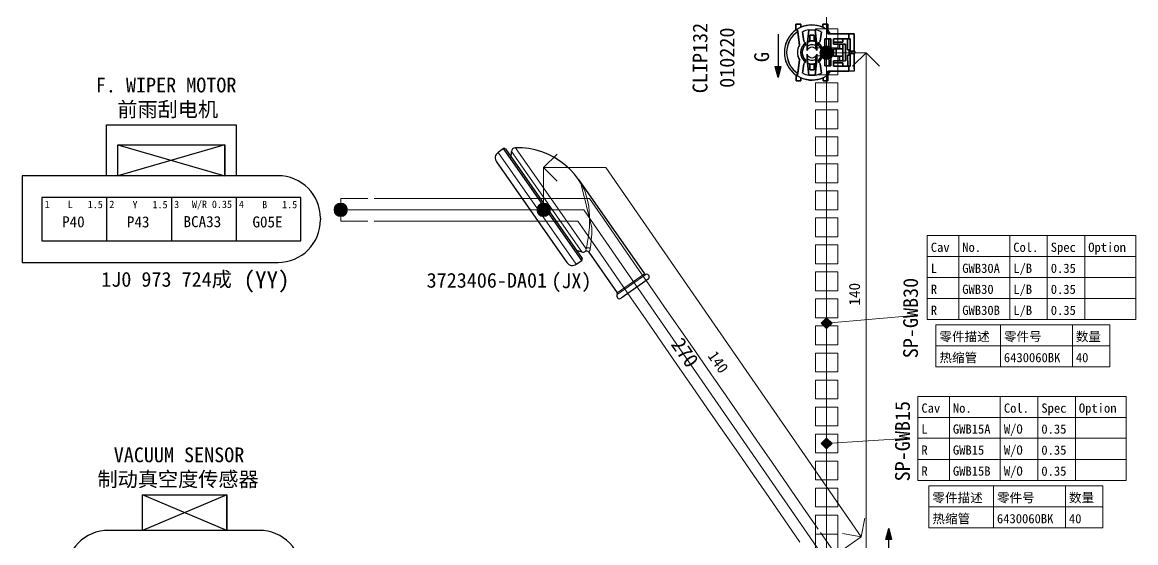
# Model space of a CAD drawing. Header units: millimetres. Extents: x 6 to 3615, y -854 to 0.
# Drawn here: x 825.6 to 1031.8, y -501.8 to -405.5 of the extents above; entities that cross this region are included whole.
import ezdxf

# ---------------------------------------------------------------- set-up
doc = ezdxf.new("R2010")
doc.units = ezdxf.units.MM
doc.styles.add('4eff5b8b_Style', font='simfang.ttf')

msp = doc.modelspace()

# ---------------------------------------------------------------- hatches: boundary and pattern name
h = msp.add_hatch(color=256)
edge = h.paths.add_edge_path()
edge.add_arc((974.56, -411.11), 1.25, 0, 360)
h = msp.add_hatch(color=256)
edge = h.paths.add_edge_path()
edge.add_arc((974.56, -411.11), 1.25, 0, 360)
for points in [[(966.06, -413.69), (965.56, -415.69), (965.06, -413.69)], [(974.56, -462.16), (973.56, -461.16), (974.56, -460.16), (975.56, -461.16)], [(974.56, -484.45), (973.56, -483.45), (974.56, -482.45), (975.56, -483.45)], [(985.56, -501.19), (986.06, -499.19), (986.56, -501.19)]]:
    msp.add_hatch(color=256).paths.add_polyline_path(points)
h = msp.add_hatch(color=256)
edge = h.paths.add_edge_path()
edge.add_arc((884.56, -440.19), 1.25, 0, 360)
h = msp.add_hatch(color=256)
edge = h.paths.add_edge_path()
edge.add_arc((884.56, -440.19), 1.25, 0, 360)
h = msp.add_hatch(color=256)
edge = h.paths.add_edge_path()
edge.add_arc((922.14, -440.19), 1.25, 0, 360)
h = msp.add_hatch(color=256)
edge = h.paths.add_edge_path()
edge.add_arc((922.14, -440.19), 1.25, 0, 360)

# ---------------------------------------------------------------- linework, layer by layer
at = {"linetype": 'Continuous', "lineweight": 0}
for p, q in [((976.65, -406.69), (972.48, -406.69)), ((972.48, -406.69), (972.48, -410.19)), ((976.65, -410.19), (976.65, -406.69)), ((972.48, -410.19), (976.65, -410.19)), ((976.65, -410.19), (976.65, -410.19)), ((976.65, -411.69), (972.48, -411.69)), ((972.48, -411.69), (972.48, -415.19)), ((976.65, -415.19), (976.65, -411.69)), ((972.48, -415.19), (976.65, -415.19)), ((976.65, -415.19), (976.65, -415.19)), ((976.65, -416.69), (972.48, -416.69)), ((972.48, -416.69), (972.48, -420.19)), ((976.65, -420.19), (976.65, -416.69)), ((972.48, -420.19), (976.65, -420.19)), ((976.65, -420.19), (976.65, -420.19)), ((976.65, -421.69), (972.48, -421.69)), ((972.48, -421.69), (972.48, -425.19)), ((976.65, -425.19), (976.65, -421.69)), ((972.48, -425.19), (976.65, -425.19)), ((976.65, -426.69), (972.48, -426.69)), ((972.48, -426.69), (972.48, -430.19)), ((976.65, -425.19), (976.65, -425.19)), ((976.65, -430.19), (976.65, -426.69)), ((972.48, -430.19), (976.65, -430.19)), ((976.65, -430.19), (976.65, -430.19)), ((976.65, -431.69), (972.48, -431.69)), ((972.48, -431.69), (972.48, -435.19)), ((976.65, -435.19), (976.65, -431.69)), ((972.48, -435.19), (976.65, -435.19)), ((976.65, -435.19), (976.65, -435.19)), ((976.65, -436.69), (972.48, -436.69)), ((972.48, -436.69), (972.48, -440.19)), ((976.65, -440.19), (976.65, -436.69)), ((972.48, -440.19), (976.65, -440.19)), ((976.65, -440.19), (976.65, -440.19)), ((976.65, -441.69), (972.48, -441.69)), ((972.48, -441.69), (972.48, -445.19)), ((976.65, -445.19), (976.65, -441.69)), ((972.48, -445.19), (976.65, -445.19)), ((976.65, -445.19), (976.65, -445.19)), ((976.65, -446.69), (972.48, -446.69)), ((972.48, -446.69), (972.48, -450.19)), ((976.65, -450.19), (976.65, -446.69)), ((972.48, -450.19), (976.65, -450.19)), ((976.65, -451.69), (972.48, -451.69)), ((972.48, -451.69), (972.48, -455.19)), ((976.65, -450.19), (976.65, -450.19)), ((976.65, -455.19), (976.65, -451.69)), ((972.48, -455.19), (976.65, -455.19)), ((976.65, -455.19), (976.65, -455.19)), ((976.65, -456.69), (972.48, -456.69)), ((972.48, -456.69), (972.48, -460.19)), ((976.65, -460.19), (976.65, -456.69)), ((972.48, -460.19), (976.65, -460.19)), ((976.65, -461.69), (972.48, -461.69)), ((972.48, -461.69), (972.48, -465.19)), ((976.65, -460.19), (976.65, -460.19)), ((976.65, -465.19), (976.65, -461.69)), ((972.48, -465.19), (976.65, -465.19)), ((976.65, -465.19), (976.65, -465.19)), ((976.65, -466.69), (972.48, -466.69)), ((972.48, -466.69), (972.48, -470.19)), ((976.65, -470.19), (976.65, -466.69)), ((972.48, -470.19), (976.65, -470.19)), ((976.65, -470.19), (976.65, -470.19)), ((976.65, -471.69), (972.48, -471.69)), ((972.48, -471.69), (972.48, -475.19)), ((976.65, -475.19), (976.65, -471.69)), ((972.48, -475.19), (976.65, -475.19)), ((976.65, -475.19), (976.65, -475.19)), ((976.65, -476.69), (972.48, -476.69)), ((972.48, -476.69), (972.48, -480.19)), ((976.65, -480.19), (976.65, -476.69)), ((972.48, -480.19), (976.65, -480.19)), ((976.65, -480.19), (976.65, -480.19)), ((976.65, -481.69), (972.48, -481.69)), ((972.48, -481.69), (972.48, -485.19)), ((976.65, -485.19), (976.65, -481.69)), ((972.48, -485.19), (976.65, -485.19)), ((976.65, -486.69), (972.48, -486.69)), ((972.48, -486.69), (972.48, -490.19)), ((976.65, -485.19), (976.65, -485.19)), ((976.65, -490.19), (976.65, -486.69)), ((972.48, -490.19), (976.65, -490.19)), ((976.65, -490.19), (976.65, -490.19)), ((976.65, -491.69), (972.48, -491.69)), ((972.48, -491.69), (972.48, -495.19)), ((976.65, -495.19), (976.65, -491.69)), ((972.48, -495.19), (976.65, -495.19)), ((976.65, -496.69), (972.48, -496.69)), ((972.48, -496.69), (972.48, -500.19)), ((976.65, -495.19), (976.65, -495.19)), ((976.65, -500.19), (976.65, -496.69)), ((972.48, -500.19), (976.65, -500.19)), ((976.65, -500.19), (976.65, -500.19))]:
    msp.add_line(p, q, dxfattribs=at)
at = {"linetype": 'Continuous', "lineweight": 30}
for p, q in [((965.56, -415.69), (965.06, -413.69)), ((965.06, -413.69), (966.06, -413.69)), ((965.56, -415.69), (965.06, -413.69)), ((965.06, -413.69), (966.06, -413.69)), ((965.56, -415.69), (966.06, -413.69)), ((966.06, -413.69), (965.56, -415.69)), ((986.06, -499.19), (985.56, -501.19)), ((985.56, -501.19), (986.06, -499.19)), ((986.56, -501.19), (985.56, -501.19)), ((986.56, -501.19), (985.56, -501.19)), ((986.06, -499.19), (986.56, -501.19)), ((986.06, -499.19), (986.56, -501.19))]:
    msp.add_line(p, q, dxfattribs=at)
at = {"linetype": 'Continuous', "lineweight": 13}
for p, q in [((973.56, -461.16), (974.56, -460.16)), ((973.56, -461.16), (974.56, -460.16)), ((973.56, -461.16), (974.56, -462.16)), ((974.56, -462.16), (973.56, -461.16)), ((974.56, -460.16), (975.56, -461.16)), ((974.56, -460.16), (975.56, -461.16)), ((975.56, -461.16), (974.56, -462.16)), ((975.56, -461.16), (974.56, -462.16)), ((973.56, -483.45), (974.56, -482.45)), ((973.56, -483.45), (974.56, -482.45)), ((974.56, -482.45), (975.56, -483.45)), ((974.56, -482.45), (975.56, -483.45)), ((973.56, -483.45), (974.56, -484.45)), ((974.56, -484.45), (973.56, -483.45)), ((975.56, -483.45), (974.56, -484.45)), ((975.56, -483.45), (974.56, -484.45))]:
    msp.add_line(p, q, dxfattribs=at)
for points in [[(974.56, -505.19), (974.56, -335.19)], [(974.56, -411.11), (981.88, -411.11)], [(981.88, -411.11), (979.38, -413.61)], [(981.88, -411.11), (981.88, -505.19)], [(981.88, -411.11), (984.38, -413.61)], [(843.27, -428.14), (863.11, -428.14)], [(930.01, -447.4), (916.9, -428.69)], [(913.7, -429.57), (928.19, -450.26)], [(916.18, -429.41), (929.19, -447.99)], [(922.14, -432.38), (924.64, -429.88)], [(922.14, -432.38), (933.66, -432.38), (980.99, -500.74)], [(922.14, -440.19), (922.14, -432.38)], [(922.14, -432.38), (924.64, -434.88)], [(929.01, -435.22), (929.23, -435.63), (929.44, -436.04), (929.81, -436.89), (930.1, -437.76), (930.33, -438.65), (930.49, -439.55), (930.6, -440.44), (930.65, -441.32), (930.66, -442.19), (930.65, -442.83), (930.61, -443.46), (930.53, -444.3), (930.43, -445.1), (930.28, -446.05), (930.12, -446.89), (930.01, -447.4)], [(929.03, -435.25), (931.09, -443.5)], [(929.56, -440.19), (884.56, -440.19)], [(974.56, -505.19), (929.56, -440.19)], [(930.79, -447.35), (930.89, -446.64), (930.97, -445.82), (931.06, -444.7), (931.09, -443.5)], [(993.21, -444.94), (1031.82, -444.94)], [(993.21, -444.94), (993.21, -460.49)], [(993.21, -444.94), (1031.82, -444.94)], [(999.04, -444.94), (999.04, -460.49)], [(1008.49, -444.94), (1008.49, -460.49)], [(1015.43, -444.94), (1015.43, -460.49)], [(1022.38, -444.94), (1022.38, -460.49)], [(1031.82, -444.94), (1031.82, -460.49)], [(930.01, -447.4), (930.03, -447.37), (930.05, -447.35), (930.08, -447.32), (930.11, -447.3), (930.14, -447.28), (930.18, -447.26), (930.22, -447.25), (930.26, -447.24), (930.3, -447.23), (930.35, -447.22), (930.4, -447.22), (930.44, -447.22), (930.49, -447.23), (930.54, -447.24), (930.58, -447.25), (930.63, -447.26), (930.67, -447.28), (930.71, -447.3), (930.75, -447.33), (930.79, -447.35)], [(930.51, -448.03), (930.57, -447.95), (930.66, -447.8), (930.74, -447.59), (930.79, -447.35)], [(993.21, -448.83), (1031.82, -448.83)], [(940.82, -452.04), (935.79, -455.57)], [(935.79, -455.85), (941.09, -452.14)], [(993.21, -452.72), (1031.82, -452.72)], [(993.21, -456.61), (1031.82, -456.61)], [(974.56, -461.16), (991.48, -459.66)], [(993.21, -460.49), (1031.82, -460.49)], [(994.8, -461.47), (1027.03, -461.47)], [(994.8, -461.47), (994.8, -469.25)], [(994.8, -461.47), (1027.03, -461.47)], [(1006.75, -461.47), (1006.75, -469.25)], [(1020.08, -461.47), (1020.08, -469.25)], [(1027.03, -461.47), (1027.03, -469.25)], [(994.8, -465.36), (1027.03, -465.36)], [(994.8, -469.25), (1027.03, -469.25)], [(991.47, -474.71), (1030.08, -474.71)], [(991.47, -474.71), (991.47, -490.26)], [(991.47, -474.71), (1030.08, -474.71)], [(997.3, -474.71), (997.3, -490.26)], [(1006.74, -474.71), (1006.74, -490.26)], [(1013.69, -474.71), (1013.69, -490.26)], [(1020.64, -474.71), (1020.64, -490.26)], [(1030.08, -474.71), (1030.08, -490.26)], [(991.47, -478.6), (1030.08, -478.6)], [(974.56, -483.45), (989.98, -482.45)], [(991.47, -482.48), (1030.08, -482.48)], [(991.47, -486.37), (1030.08, -486.37)], [(991.47, -490.26), (1030.08, -490.26)], [(993.52, -491.29), (1025.74, -491.29)], [(993.52, -491.29), (993.52, -499.06)], [(993.52, -491.29), (1025.74, -491.29)], [(1005.46, -491.29), (1005.46, -499.06)], [(1018.79, -491.29), (1018.79, -499.06)], [(1025.74, -491.29), (1025.74, -499.06)], [(993.52, -495.17), (1025.74, -495.17)], [(980.99, -500.74), (981.62, -497.27)], [(993.52, -499.06), (1025.74, -499.06)], [(974.56, -505.19), (980.99, -500.74)], [(980.99, -500.74), (977.51, -500.11)]]:
    msp.add_lwpolyline(points, dxfattribs=at)
at = {"linetype": 'Continuous', "lineweight": 30}
for points in [[(968.89, -405.84), (968.89, -406.9), (968.89, -405.84), (969.79, -405.84), (968.89, -405.84), (969.79, -405.84), (969.79, -406.39), (969.79, -405.84), (969.79, -406.39), (968.89, -406.9), (969.79, -406.39)], [(969.79, -406.39), (970.48, -406.14), (970.82, -406.05), (971.16, -405.99), (971.5, -405.95), (971.84, -405.94), (972.18, -405.95), (972.52, -405.99), (972.86, -406.05), (973.2, -406.14), (973.89, -406.38)], [(969.79, -406.39), (970.48, -406.14), (970.82, -406.05), (971.16, -405.99), (971.5, -405.95), (971.84, -405.94), (972.18, -405.95), (972.52, -405.99), (972.86, -406.05), (973.2, -406.14), (973.89, -406.38)], [(973.88, -405.84), (974.79, -405.84), (973.88, -405.84), (974.79, -405.84), (974.79, -406.72)], [(973.89, -406.38), (974.79, -406.89), (973.89, -406.38), (973.88, -405.84), (973.89, -406.38)], [(974.79, -405.84), (974.79, -406.89), (974.79, -405.84)], [(965.56, -407.69), (965.56, -415.69)], [(969.17, -406.9), (969.54, -409.7), (969.17, -406.9), (968.89, -406.9), (969.17, -406.9)], [(969.21, -407.19), (969.54, -409.7)], [(970.1, -407.24), (970.33, -408.97), (970.1, -407.24)], [(972.44, -406.9), (972.66, -409.13), (972.44, -406.9), (971.24, -406.91), (972.44, -406.9), (971.24, -406.91), (971.03, -409.13), (971.24, -406.91)], [(971.45, -407.88), (971.45, -408.92), (971.45, -407.88), (972.23, -407.88), (971.45, -407.88), (972.23, -407.88), (972.23, -408.91), (972.23, -407.88), (972.23, -409), (972.25, -409.01)], [(972.7, -409.54), (972.64, -408.9), (972.55, -407.96)], [(973.59, -407.24), (973.36, -408.97), (973.59, -407.24)], [(974.79, -406.89), (974.79, -407.62), (974.79, -406.89)], [(974.79, -407.62), (978.69, -407.61), (974.79, -407.62), (975.69, -407.62), (979.36, -407.61), (979.66, -407.61), (979.66, -408.05), (979.66, -407.61), (979.66, -410.85), (978.93, -410.85), (978.93, -408.55), (978.93, -410.85), (979.66, -410.85), (979.66, -408.05), (979.66, -410.85)], [(975.81, -409.5), (976.96, -409.5), (975.81, -409.5), (975.81, -408.55), (975.81, -409.5), (975.81, -408.55), (978.69, -408.55), (978.69, -407.61), (978.69, -408.55), (975.81, -408.55)], [(978.69, -408.55), (978.93, -408.55), (978.69, -408.55), (978.69, -407.61), (979.66, -407.61), (978.69, -407.61)], [(970.66, -409.33), (970.33, -409.6), (970.07, -409.91), (969.89, -410.26), (969.78, -410.65), (969.74, -411.08)], [(970.04, -411.08), (970.08, -410.68), (970.2, -410.32), (970.39, -409.99), (970.67, -409.71)], [(970.33, -408.97), (970.39, -409.12), (970.52, -409.22)], [(970.52, -409.22), (970.66, -409.27), (970.52, -409.22)], [(970.66, -409.27), (970.66, -409.33), (970.66, -409.27)], [(970.67, -409.71), (970.66, -409.33), (970.67, -409.71)], [(970.94, -410.33), (970.95, -410.73), (970.94, -410.33), (970.94, -409.99), (970.95, -409.94), (971.03, -409.13), (970.95, -409.94), (970.94, -409.99)], [(971.05, -408.9), (970.99, -409.54)], [(971.45, -408.92), (972.23, -408.91), (971.45, -408.92), (971.45, -409.01), (971.03, -409.13), (971.45, -409.01), (971.45, -408.92)], [(972.23, -408.91), (972.23, -409.01), (972.23, -408.91)], [(972.66, -409.13), (972.74, -409.94), (972.66, -409.13), (972.26, -409.01), (972.23, -409.01), (972.26, -409.01), (972.23, -409)], [(972.74, -409.94), (972.75, -409.99), (972.74, -409.94)], [(972.75, -409.99), (972.75, -410.73), (972.75, -409.99), (972.75, -410.73)], [(973.02, -409.27), (973.02, -409.33), (973.02, -409.27), (973.16, -409.21), (973.02, -409.27), (973.16, -409.21)], [(973.95, -411.07), (973.91, -410.64), (973.8, -410.25), (973.62, -409.9), (973.36, -409.6), (973.02, -409.33)], [(973.02, -409.33), (973.02, -409.7), (973.02, -409.33)], [(973.02, -409.48), (973.02, -409.7)], [(973.02, -409.7), (973.3, -409.99), (973.49, -410.32), (973.61, -410.67), (973.65, -411.07)], [(973.16, -409.21), (973.3, -409.12), (973.36, -408.97)], [(973.36, -408.97), (973.3, -409.12), (973.16, -409.21)], [(974.25, -408.57), (974.25, -410.77), (974.25, -408.57), (974.25, -410.77), (975.33, -410.77), (975.33, -408.57), (974.25, -408.57), (975.33, -408.57), (975.33, -410.77), (975, -410.77), (975, -408.57), (975, -410.77), (974.25, -410.77), (975.33, -410.77)], [(975.81, -409.15), (977.56, -409.15), (977.56, -408.55), (977.56, -409.15), (975.81, -409.15)], [(977.56, -409.5), (977.56, -412.63), (977.56, -411.76), (977.56, -412.63), (976.96, -412.63), (977.56, -412.63), (978.07, -412.62), (978.07, -409.5), (978.07, -412.62), (978.07, -409.5), (977.56, -409.5), (977.56, -410.37), (977.56, -409.5), (978.07, -409.5), (977.56, -409.5), (976.96, -409.5), (977.56, -409.5), (976.9, -409.5), (975.82, -409.5)], [(975.82, -410.38), (975.82, -411.76), (975.82, -410.38), (976.96, -410.37), (975.82, -410.38), (975.82, -411.76), (976.36, -411.76), (977.56, -411.76), (977.56, -410.37), (977.56, -411.76), (976.96, -411.76), (977.56, -411.76)], [(976.36, -410.37), (976.36, -411.76), (976.36, -410.37)], [(976.96, -409.5), (976.96, -410.37), (976.96, -409.5)], [(977.38, -410.37), (977.56, -410.37), (976.96, -410.37), (977.38, -410.37)], [(977.56, -408.55), (977.56, -409.15)], [(978.46, -408.55), (978.46, -410.55), (978.46, -408.55)], [(968.91, -415.25), (969.81, -415.76), (968.91, -415.25), (968.91, -416.31), (968.91, -415.25), (969.18, -415.25), (969.55, -412.45), (969.18, -415.25), (968.91, -415.25), (969.18, -415.25)], [(969.55, -412.45), (969.22, -414.96)], [(969.74, -411.08), (969.78, -411.5), (969.89, -411.89), (970.08, -412.24), (970.34, -412.55), (970.67, -412.82)], [(969.74, -411.08), (969.78, -411.5), (969.89, -411.89), (970.08, -412.24), (970.34, -412.55), (970.67, -412.82)], [(970.67, -412.44), (970.4, -412.15), (970.2, -411.83), (970.08, -411.47), (970.04, -411.08)], [(970.67, -412.44), (970.67, -412.82), (970.67, -412.44)], [(970.95, -412.16), (970.95, -412.2), (970.95, -412.16), (970.95, -411.41), (970.95, -411.82), (970.95, -411.41)], [(970.95, -412.2), (971.03, -413.01), (970.95, -412.2)], [(972.26, -413.13), (972.24, -413.14), (972.27, -413.13), (972.24, -413.13), (972.24, -413.23), (971.46, -413.23), (971.46, -414.26), (971.46, -413.23), (972.24, -413.23), (972.24, -413.13), (972.27, -413.13), (972.67, -413.01), (972.74, -412.2), (972.67, -413.01), (972.46, -415.24), (971.25, -415.24), (972.46, -415.24), (972.67, -413.01)], [(972.75, -412.15), (972.74, -412.2), (972.75, -412.15), (972.75, -411.41), (972.75, -412.15), (972.75, -411.41)], [(973.65, -411.07), (973.61, -411.46), (973.49, -411.82), (973.3, -412.15), (973.03, -412.43)], [(973.03, -412.82), (973.36, -412.54), (973.62, -412.23), (973.8, -411.89), (973.92, -411.5), (973.95, -411.07)], [(973.03, -412.43), (973.03, -412.82), (973.03, -412.43)], [(974.25, -411.37), (974.26, -413.57), (974.25, -411.37), (974.26, -413.57), (975.34, -413.56), (975.34, -411.37), (974.25, -411.37), (975.34, -411.37), (975.34, -413.56), (975.01, -413.56), (975, -411.37), (975.01, -413.56), (974.26, -413.57), (975.34, -413.56)], [(978.94, -413.58), (978.7, -413.58), (978.7, -414.51), (974.8, -414.51), (978.7, -414.51), (978.7, -413.58), (978.94, -413.58), (978.94, -411.27), (978.94, -413.58), (978.47, -413.58), (978.46, -411.57)], [(975.82, -411.76), (976.96, -411.76), (975.82, -411.76)], [(976.96, -411.76), (976.96, -412.63), (976.96, -411.76)], [(978.73, -411.57), (978.46, -411.57), (978.47, -413.58), (977.57, -413.58)], [(978.46, -410.55), (978.73, -410.55), (978.46, -410.55)], [(978.73, -410.55), (978.73, -411.57), (978.46, -411.57), (978.73, -411.57), (978.73, -410.55)], [(979.67, -411.27), (979.67, -414.07), (979.67, -411.27), (979.67, -414.51), (978.7, -414.51), (978.7, -413.58)], [(979.16, -411.06), (979.14, -410.94), (979.06, -410.87), (978.93, -410.85)], [(978.93, -410.85), (979.02, -410.86), (979.1, -410.91), (979.15, -410.98), (979.16, -411.06)], [(978.94, -411.27), (979.06, -411.25), (979.14, -411.18), (979.16, -411.06)], [(979.16, -411.06), (979.15, -411.14), (979.1, -411.21), (979.02, -411.26), (978.94, -411.27)], [(978.94, -411.27), (979.67, -411.27), (978.94, -411.27)], [(979.83, -411.06), (979.82, -410.96), (979.76, -410.89), (979.66, -410.85)], [(979.67, -411.27), (979.73, -411.26), (979.78, -411.21), (979.82, -411.14), (979.83, -411.06)], [(970.33, -413.17), (970.11, -414.91), (970.33, -413.17)], [(970.53, -412.93), (970.4, -413.02), (970.33, -413.17)], [(970.67, -412.82), (970.67, -412.88), (970.53, -412.93), (970.67, -412.88), (970.67, -412.82)], [(970.99, -412.6), (971.05, -413.24)], [(971.03, -413.01), (971.25, -415.24), (971.03, -413.01), (971.46, -413.14), (971.46, -413.23), (971.46, -413.14)], [(972.24, -413.14), (972.24, -414.26), (972.24, -413.23), (972.24, -414.26), (971.46, -414.26), (972.24, -414.26)], [(972.56, -414.18), (972.65, -413.24), (972.71, -412.6)], [(973.17, -412.93), (973.03, -412.88), (973.03, -412.82), (973.03, -412.88), (973.17, -412.93)], [(973.37, -413.17), (973.3, -413.02), (973.17, -412.93)], [(973.6, -414.9), (973.37, -413.17), (973.6, -414.9)], [(974.8, -414.51), (974.8, -415.24), (973.9, -415.76), (974.8, -415.24), (974.8, -414.51), (974.8, -415.42)], [(975.82, -412.63), (976.96, -412.63), (975.82, -412.63), (975.82, -413.58), (975.82, -412.63)], [(975.82, -413.58), (978.7, -413.58), (975.82, -413.58), (975.82, -412.98), (977.56, -412.98), (975.82, -412.98), (977.56, -412.98), (977.57, -413.58), (977.56, -412.98), (977.57, -413.58), (975.82, -413.58)], [(977.56, -412.63), (978.07, -412.62)], [(969.81, -415.76), (969.81, -416.31), (968.91, -416.31), (969.81, -416.31), (969.81, -415.76), (969.81, -416.31)], [(973.9, -415.76), (973.22, -416), (972.88, -416.09), (972.53, -416.15), (972.19, -416.19), (971.85, -416.2), (971.52, -416.19), (971.18, -416.16), (970.83, -416.09), (970.49, -416.01), (969.81, -415.76)], [(971.25, -415.24), (972.46, -415.24)], [(973.9, -416.3), (974.8, -416.3), (974.8, -415.24), (974.8, -416.3), (973.9, -416.3)], [(973.9, -415.76), (973.9, -416.3), (973.9, -415.76)], [(974.8, -415.41), (974.8, -416.3)], [(841.19, -433.88), (841.19, -424.46), (865.18, -424.46), (865.18, -433.88)], [(843.27, -433.88), (843.27, -428.14), (863.11, -428.14), (863.11, -433.88)], [(843.27, -428.14), (863.11, -433.88), (863.11, -428.14), (843.27, -433.88)], [(928.19, -450.26), (929.2, -449.55), (914.71, -428.86), (913.7, -429.57)], [(915.06, -428.93), (929.26, -449.21)], [(928.58, -434.57), (927.83, -433.59), (926.99, -432.68), (926.07, -431.85), (925.08, -431.1), (924.03, -430.45), (922.93, -429.89), (921.78, -429.44), (920.59, -429.09), (919.37, -428.84), (918.14, -428.71), (916.9, -428.69)], [(916.15, -430.49), (916.18, -429.41)], [(913.4, -431.3), (926.46, -449.96)], [(872.94, -433.88), (825.56, -433.88), (825.56, -449.92), (872.94, -449.92)], [(928.64, -434.64), (928.58, -434.57)], [(929.01, -435.22), (928.58, -434.57), (940.82, -452.04)], [(929.03, -435.25), (928.64, -434.65)], [(841.19, -437.9), (829.19, -437.9), (829.19, -445.9), (841.19, -445.9)], [(853.19, -437.9), (841.19, -437.9), (841.19, -445.9), (853.19, -445.9)], [(865.18, -437.9), (865.18, -445.9), (877.18, -445.9), (877.18, -437.9), (853.19, -437.9), (853.19, -445.9), (865.18, -445.9)], [(880.81, -441.76), (880.81, -442.04)], [(928.17, -447.65), (929.19, -447.99)], [(930.51, -448.03), (935.79, -455.57)], [(941.51, -453.03), (936.48, -456.55)], [(863.46, -499.51), (847.84, -492.91), (863.46, -492.91), (863.46, -499.51), (863.46, -492.91), (847.84, -499.51), (847.84, -492.91)], [(869.43, -499.51), (841.58, -499.51)], [(986.06, -507.19), (986.06, -499.19)]]:
    msp.add_lwpolyline(points, dxfattribs=at)
at = {"linetype": 'Continuous', "lineweight": 0}
for points in [[(976.65, -410.19), (976.65, -406.69), (972.48, -406.69), (972.48, -410.19), (976.65, -410.19)], [(976.65, -415.19), (976.65, -411.69), (972.48, -411.69), (972.48, -415.19), (976.65, -415.19)], [(976.65, -420.19), (976.65, -416.69), (972.48, -416.69), (972.48, -420.19), (976.65, -420.19)], [(976.65, -425.19), (976.65, -421.69), (972.48, -421.69), (972.48, -425.19), (976.65, -425.19)], [(976.65, -430.19), (976.65, -426.69), (972.48, -426.69), (972.48, -430.19), (976.65, -430.19)], [(976.65, -435.19), (976.65, -431.69), (972.48, -431.69), (972.48, -435.19), (976.65, -435.19)], [(976.65, -440.19), (976.65, -436.69), (972.48, -436.69), (972.48, -440.19), (976.65, -440.19)], [(976.65, -445.19), (976.65, -441.69), (972.48, -441.69), (972.48, -445.19), (976.65, -445.19)], [(976.65, -450.19), (976.65, -446.69), (972.48, -446.69), (972.48, -450.19), (976.65, -450.19)], [(976.65, -455.19), (976.65, -451.69), (972.48, -451.69), (972.48, -455.19), (976.65, -455.19)], [(976.65, -460.19), (976.65, -456.69), (972.48, -456.69), (972.48, -460.19), (976.65, -460.19)], [(976.65, -465.19), (976.65, -461.69), (972.48, -461.69), (972.48, -465.19), (976.65, -465.19)], [(976.65, -470.19), (976.65, -466.69), (972.48, -466.69), (972.48, -470.19), (976.65, -470.19)], [(976.65, -475.19), (976.65, -471.69), (972.48, -471.69), (972.48, -475.19), (976.65, -475.19)], [(976.65, -480.19), (976.65, -476.69), (972.48, -476.69), (972.48, -480.19), (976.65, -480.19)], [(976.65, -485.19), (976.65, -481.69), (972.48, -481.69), (972.48, -485.19), (976.65, -485.19)], [(976.65, -490.19), (976.65, -486.69), (972.48, -486.69), (972.48, -490.19), (976.65, -490.19)], [(976.65, -495.19), (976.65, -491.69), (972.48, -491.69), (972.48, -495.19), (976.65, -495.19)], [(976.65, -500.19), (976.65, -496.69), (972.48, -496.69), (972.48, -500.19), (976.65, -500.19)]]:
    msp.add_lwpolyline(points, close=True, dxfattribs=at)
at = {"linetype": 'Continuous', "lineweight": 30}
for points in [[(965.56, -415.69), (965.06, -413.69), (966.06, -413.69)], [(986.06, -499.19), (986.56, -501.19), (985.56, -501.19)]]:
    msp.add_lwpolyline(points, close=True, dxfattribs=at)
at = {"linetype": 'Continuous', "lineweight": 0}
for points in [[(884.56, -442.28), (884.56, -438.11)], [(884.56, -438.11), (889.56, -438.11)], [(890.76, -438.11), (895.76, -438.11)], [(895.76, -438.11), (900.76, -438.11)], [(900.76, -438.11), (905.76, -438.11)], [(905.76, -438.11), (910.76, -438.11)], [(910.76, -438.11), (915.76, -438.11)], [(915.76, -438.11), (920.76, -438.11)], [(920.76, -438.11), (925.76, -438.11)], [(930.65, -438.11), (925.76, -438.11)], [(933.17, -441.75), (930.65, -438.11)], [(884.56, -442.28), (889.56, -442.28)], [(890.76, -442.28), (895.76, -442.28)], [(895.76, -442.28), (900.76, -442.28)], [(900.76, -442.28), (905.76, -442.28)], [(905.76, -442.28), (910.76, -442.28)], [(910.76, -442.28), (915.76, -442.28)], [(915.76, -442.28), (920.76, -442.28)], [(920.76, -442.28), (925.76, -442.28)], [(928.47, -442.28), (925.76, -442.28)], [(929.75, -444.12), (928.47, -442.28)], [(933.17, -441.76), (936.02, -445.86)], [(929.75, -444.12), (932.6, -448.24)], [(936.02, -445.86), (938.87, -449.98)], [(932.6, -448.24), (935.44, -452.35)], [(938.87, -449.98), (941.71, -454.09)], [(935.44, -452.35), (938.29, -456.46)], [(941.71, -454.09), (944.56, -458.2)], [(938.29, -456.46), (941.13, -460.57)], [(944.56, -458.2), (947.41, -462.31)], [(941.13, -460.57), (943.98, -464.68)], [(947.41, -462.31), (950.25, -466.42)], [(943.98, -464.68), (946.83, -468.79)], [(950.25, -466.42), (953.1, -470.53)], [(946.83, -468.79), (949.67, -472.9)], [(953.1, -470.53), (955.94, -474.64)], [(949.67, -472.9), (952.52, -477.01)], [(955.94, -474.64), (958.79, -478.75)], [(952.52, -477.01), (955.36, -481.12)], [(958.79, -478.75), (961.64, -482.86)], [(955.36, -481.12), (958.21, -485.23)], [(961.64, -482.86), (964.48, -486.97)], [(958.21, -485.23), (961.05, -489.35)], [(964.48, -486.97), (967.33, -491.09)], [(961.05, -489.35), (963.9, -493.46)], [(967.33, -491.09), (970.17, -495.2)], [(963.9, -493.46), (966.75, -497.57)], [(970.17, -495.2), (973.02, -499.31)], [(966.75, -497.57), (969.59, -501.68)], [(972.48, -505.19), (972.48, -500.19)], [(976.27, -504.01), (973.43, -499.9)], [(976.65, -505.19), (976.64, -500.19)]]:
    msp.add_lwpolyline(points, dxfattribs=at)
at = {"linetype": 'Continuous', "lineweight": 13}
for points in [[(973.56, -461.16), (974.56, -460.16), (975.56, -461.16), (974.56, -462.16)], [(973.56, -483.45), (974.56, -482.45), (975.56, -483.45), (974.56, -484.45)]]:
    msp.add_lwpolyline(points, close=True, dxfattribs=at)
for centre in [(974.56, -411.11), (974.56, -411.11), (974.56, -411.11), (974.56, -411.11), (884.56, -440.19), (884.56, -440.19), (884.56, -440.19), (884.56, -440.19), (922.14, -440.19), (922.14, -440.19), (922.14, -440.19), (922.14, -440.19)]:
    msp.add_circle(centre, 1.25, dxfattribs=at)
at = {"linetype": 'Continuous', "lineweight": 30}
for centre, radius, start, end in [((971.85, -411.07), 5.11, 67, 114), ((971.85, -411.07), 5.11, 125, -125), ((971.85, -411.07), 4.69, 124, -124), ((971.78, -411.01), 5.03, 125, 153), ((971.78, -411.01), 5.03, 125, 153), ((971.8, -411.02), 4.62, 124, 152), ((971.81, -410.94), 4.08, 98, 115), ((971.84, -411.07), 4.21, 98, 114), ((971.93, -410.83), 3.96, 66, 83), ((971.85, -411.07), 4.21, 66, 82), ((975.69, -406.72), 0.898, -180, -90), ((975.65, -406.73), 0.865, 179, -134), ((975.67, -406.76), 0.865, -136, -89), ((971.74, -411.04), 5.01, 152, -180), ((971.74, -411.04), 5.01, 152, -180), ((971.82, -411.06), 4.66, 152, -180), ((971.84, -411.07), 2.68, 149, -149), ((971.84, -411.07), 2.68, 149, -149), ((971.77, -411.05), 2.6, 149, -179), ((971.85, -411.07), 2.1, 124, -124), ((971.85, -411.07), 1.81, 131, -131), ((970.63, -408.93), 0.307, -171, -111), ((969.89, -411.11), 1.99, 67, 71), ((972, -410.16), 1.07, 171, -171), ((972, -410.16), 1.07, 171, -171), ((972.21, -409.88), 1.27, 164, -176), ((971.85, -411.08), 1.45, 52, 129), ((971.84, -411.04), 1.41, 90, 129), ((971.85, -411.07), 0.964, 20, 159), ((971.85, -411.07), 0.964, 20, 159), ((971.85, -411.07), 0.964, 20, 159), ((971.85, -411.08), 2.11, 101, 113), ((971.86, -411.01), 1.39, 51, 91), ((971.88, -411.01), 2.04, 67, 78), ((971.48, -409.89), 1.27, -4, 16), ((971.85, -411.07), 2.1, -56, 56), ((971.84, -411.07), 1.81, -49, 49), ((973.05, -408.93), 0.307, -69, -9), ((971.74, -411.1), 5.01, -180, -152), ((971.82, -411.08), 4.66, -180, -152), ((971.82, -411.08), 2.65, -180, -148), ((972.01, -411.99), 1.07, 171, -171), ((972.01, -411.99), 1.07, 171, -171), ((971.85, -411.07), 0.964, -159, -20), ((971.85, -411.07), 0.964, -159, -20), ((971.85, -411.07), 0.964, -159, -20), ((972.21, -412.26), 1.27, 176, -164), ((971.85, -411.07), 1.45, -128, -51), ((971.85, -411.07), 1.45, -128, -51), ((971.83, -411.13), 1.39, -129, -89), ((971.85, -411.1), 1.41, -90, -51), ((971.48, -412.26), 1.27, -16, 4), ((971.78, -411.13), 5.03, -153, -125), ((971.78, -411.13), 5.03, -153, -125), ((971.8, -411.12), 4.62, -152, -124), ((970.64, -413.21), 0.302, 110, 173), ((969.89, -411.04), 1.99, -71, -67), ((971.85, -411.07), 2.11, -113, -101), ((971.88, -411.13), 2.04, -79, -68), ((973.07, -413.21), 0.299, 8, 71), ((975.7, -415.41), 0.898, 90, -180), ((975.68, -415.36), 0.852, 90, 137), ((971.85, -411.08), 5.11, -113, -66), ((971.84, -411.08), 4.21, -114, -98), ((971.77, -411.32), 3.96, -114, -97), ((971.77, -411.32), 3.96, -114, -97), ((971.85, -411.08), 4.21, -82, -66), ((971.88, -411.2), 4.08, -82, -65), ((975.66, -415.4), 0.865, 134, -179), ((914.85, -429.07), 0.246, 35, 125), ((916.93, -429.43), 0.744, 92, 179), ((914.41, -430.59), 1.24, 125, -145), ((872.93, -441.76), 7.88, 0, 90), ((872.93, -442.04), 7.88, -90, 0), ((929.43, -447.28), 0.744, -108, -56), ((929.06, -449.36), 0.246, -54, 36), ((930.11, -448.32), 0.497, 35, 123), ((927.48, -449.25), 1.24, -145, -55), ((941.03, -451.9), 0.252, -144, -75), ((941.22, -452.62), 0.499, -55, 106), ((935.58, -455.71), 0.252, -35, 34), ((936.19, -456.14), 0.499, 144, -55), ((841.59, -507.53), 8.02, 90, -180), ((869.43, -507.53), 8.02, 0, 90)]:
    msp.add_arc(centre, radius, start, end, dxfattribs=at)
at = {"linetype": 'Continuous', "lineweight": 13}
msp.add_arc((928.68, -447.22), 1.34, -31, -8, dxfattribs=at)

# ---------------------------------------------------------------- texts
at = {"linetype": 'Continuous', "style": '4eff5b8b_Style'}
for s, height, rotation, p in [('CLIP132', 2.734, -270, (952.48, -418.61)), ('010220', 2.734, -270, (957.48, -417.61)), ('G', 2.73, -270, (963.89, -412.86)), ('SP-GWB30', 2.734, -270, (991.48, -467.66)), ('140', 2.051, -270, (980.75, -457.9)), ('270', 2.734, -55, (945.61, -465.1)), ('140', 2.051, -55, (952.45, -467.23)), ('SP-GWB15', 2.734, -270, (989.98, -490.45))]:
    msp.add_text(s, height=height, rotation=rotation, dxfattribs=at).set_placement(p)
for s, height, p in [('F. WIPER MOTOR', 2.7344, (839.19, -418.46)), ('前雨刮电机', 2.734, (843.19, -422.96)), ('1', 1.37, (829.71, -439.87)), ('L', 1.37, (833.99, -439.88)), ('1.5', 1.367, (837.69, -439.88)), ('2', 1.37, (841.69, -439.86)), ('Y', 1.37, (845.99, -439.9)), ('1.5', 1.367, (849.69, -439.9)), ('3', 1.37, (853.7, -439.86)), ('W/R', 1.367, (856.99, -439.85)), ('0.35', 1.367, (860.69, -439.85)), ('4', 1.37, (865.69, -439.86)), ('B', 1.37, (870, -439.9)), ('1.5', 1.367, (873.7, -439.9)), ('P40', 2.051, (832.94, -443.43)), ('P43', 2.051, (844.94, -443.45)), ('BCA33', 2.051, (855.44, -443.4)), ('G05E', 2.051, (868.2, -443.45)), ('Cav', 1.709, (993.86, -447.97)), ('No.', 1.709, (999.69, -447.97)), ('Col.', 1.709, (1009.14, -447.97)), ('Spec', 1.709, (1016.08, -447.97)), ('Option', 1.709, (1023.03, -447.97)), ('1J0 973 724成', 2.7344, (840.19, -454.42)), ('(YY)', 3.126, (866.56, -454.69)), ('(JX)', 2.734, (923.56, -454.69)), ('L', 1.71, (993.86, -451.86)), ('GWB30A', 1.709, (999.69, -451.86)), ('L/B', 1.709, (1009.14, -451.86)), ('0.35', 1.709, (1016.08, -451.86)), ('3723406-DA01', 2.7344, (900.46, -454.6)), ('R', 1.71, (993.86, -455.75)), ('GWB30', 1.709, (999.69, -455.75)), ('L/B', 1.709, (1009.14, -455.75)), ('0.35', 1.709, (1016.08, -455.75)), ('L/B', 1.709, (1009.14, -459.64)), ('R', 1.71, (993.86, -459.64)), ('GWB30B', 1.709, (999.69, -459.64)), ('0.35', 1.709, (1016.08, -459.64)), ('零件描述', 1.709, (995.46, -464.5)), ('零件号', 1.709, (1007.4, -464.5)), ('数量', 1.709, (1020.73, -464.5)), ('热缩管', 1.709, (995.46, -468.39)), ('6430060BK', 1.709, (1007.4, -468.39)), ('40', 1.709, (1020.73, -468.39)), ('Cav', 1.709, (992.12, -477.74)), ('No.', 1.709, (997.95, -477.74)), ('Col.', 1.709, (1007.4, -477.74)), ('Spec', 1.709, (1014.34, -477.74)), ('Option', 1.709, (1021.29, -477.74)), ('L', 1.71, (992.12, -481.62)), ('GWB15A', 1.709, (997.95, -481.62)), ('W/O', 1.709, (1007.4, -481.62)), ('0.35', 1.709, (1014.34, -481.62)), ('VACUUM SENSOR', 2.7344, (842.51, -486.91)), ('R', 1.71, (992.12, -485.51)), ('GWB15', 1.709, (997.95, -485.51)), ('W/O', 1.709, (1007.4, -485.51)), ('0.35', 1.709, (1014.34, -485.51)), ('制动真空度传感器', 2.734, (839.51, -491.41)), ('R', 1.71, (992.12, -489.4)), ('GWB15B', 1.709, (997.95, -489.4)), ('W/O', 1.709, (1007.4, -489.4)), ('0.35', 1.709, (1014.34, -489.4)), ('零件描述', 1.709, (994.17, -494.32)), ('零件号', 1.709, (1006.11, -494.32)), ('数量', 1.709, (1019.45, -494.32)), ('热缩管', 1.709, (994.17, -498.2)), ('6430060BK', 1.709, (1006.11, -498.2)), ('40', 1.709, (1019.45, -498.2))]:
    msp.add_text(s, height=height, dxfattribs=at).set_placement(p)

doc.saveas('drawing.dxf')
